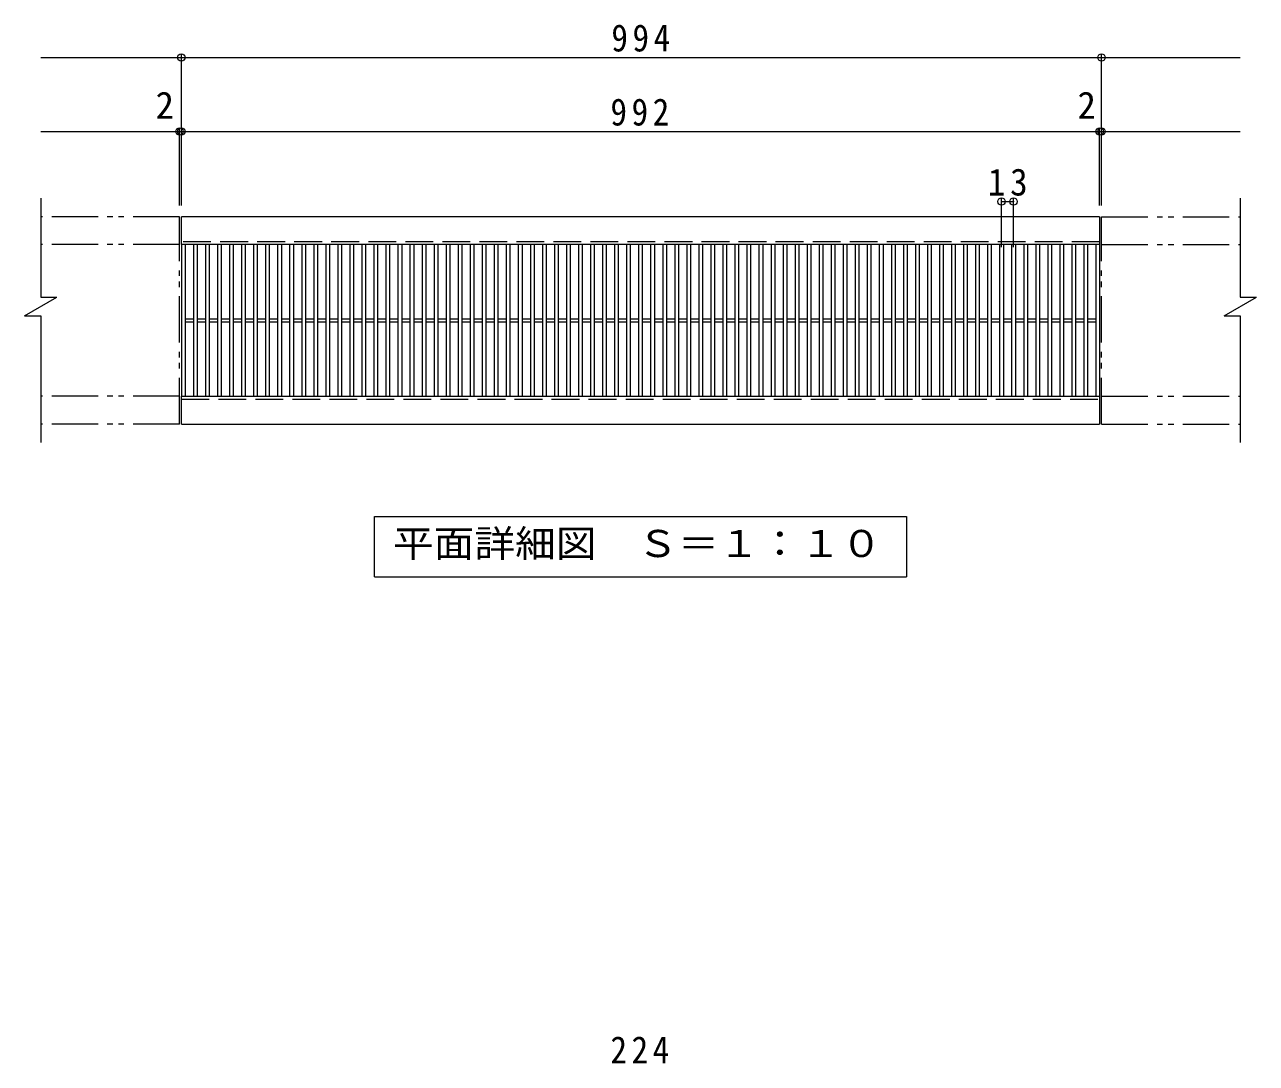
# Model space of a CAD drawing. Units: millimetres at full size, sheet at 1:10; details may follow other scales. Extents: x -1421 to 1867, y -1362 to 1310.
# Drawn here: x -1421 to -90, y 188 to 1310 of the extents above; entities that cross this region are included whole.
import ezdxf
from ezdxf.enums import TextEntityAlignment as Align

# ---------------------------------------------------------------- set-up
doc = ezdxf.new("R2010")
doc.units = ezdxf.units.MM
doc.header["$LTSCALE"] = 10
doc.header["$PDMODE"] = 32
doc.header["$PDSIZE"] = 8
doc.linetypes.add('DASHED3', pattern=[4, 3, -1])
doc.linetypes.add('DOUBLE_CHAIN1', pattern=[8.8, 5, -1, 0.6, -0.6, 0.6, -1])
for name, color, linetype, lineweight in [('A-6', 6, 'Continuous', 9), ('C-1', 2, 'Continuous', 9), ('C-2', 3, 'Continuous', 9), ('C-4', 7, 'Continuous', 9), ('C-5', 7, 'Continuous', 9)]:
    doc.layers.add(name, color=color, linetype=linetype, lineweight=lineweight)
doc.styles.add('ＭＳ ゴシック', font='')
doc.styles.get('ＭＳ ゴシック').set_extended_font_data('MS Gothic')

msp = doc.modelspace()

# ---------------------------------------------------------------- linework, layer by layer
at = {"layer": 'C-1', "linetype": 'DOUBLE_CHAIN1'}
for p, q in [((-1253.67, 1102.51), (-1403.67, 1102.51)), ((-1253.67, 878.51), (-1253.67, 1102.51)), ((-257.67, 1102.51), (-107.67, 1102.51)), ((-257.67, 878.51), (-257.67, 1102.51)), ((-1253.67, 1072.51), (-1403.67, 1072.51)), ((-257.67, 1072.51), (-107.67, 1072.51)), ((-1253.67, 908.51), (-1403.67, 908.51)), ((-257.67, 908.51), (-107.67, 908.51)), ((-1253.67, 878.51), (-1403.67, 878.51)), ((-257.67, 878.51), (-107.67, 878.51))]:
    msp.add_line(p, q, dxfattribs=at)
at = {"layer": 'C-1'}
for p, q in [((-259.67, 1102.51), (-1251.67, 1102.51)), ((-1251.67, 1072.51), (-1251.67, 1102.51)), ((-259.67, 1102.51), (-259.67, 1072.51)), ((-259.67, 1072.51), (-1251.67, 1072.51)), ((-1420.99, 995.51), (-1386.35, 1015.51)), ((-124.99, 995.51), (-90.35, 1015.51)), ((-1251.67, 908.51), (-259.67, 908.51)), ((-1251.67, 878.51), (-1251.67, 908.51)), ((-259.67, 908.51), (-259.67, 878.51)), ((-1251.67, 878.51), (-259.67, 878.51))]:
    msp.add_line(p, q, dxfattribs=at)
at = {"layer": 'C-1', "linetype": 'DASHED3'}
for p, q in [((-259.67, 1075.51), (-1251.67, 1075.51)), ((-1251.67, 905.51), (-259.67, 905.51))]:
    msp.add_line(p, q, dxfattribs=at)
at = {"layer": 'C-1'}
for points in [[(-1403.67, 1122.51), (-1403.67, 1015.51), (-1386.35, 1015.51)], [(-107.67, 1122.51), (-107.67, 1015.51), (-90.35, 1015.51)], [(-1420.99, 995.51), (-1403.67, 995.51), (-1403.67, 858.51)], [(-124.99, 995.51), (-107.67, 995.51), (-107.67, 858.51)]]:
    msp.add_lwpolyline(points, dxfattribs=at)
at = {"layer": 'C-2'}
for p, q in [((-1251.67, 1072.51), (-1251.67, 908.51)), ((-1247.67, 1072.51), (-1247.67, 908.51)), ((-1238.67, 1072.51), (-1238.67, 908.51)), ((-1234.67, 1072.51), (-1234.67, 908.51)), ((-1225.67, 1072.51), (-1225.67, 908.51)), ((-1221.67, 1072.51), (-1221.67, 908.51)), ((-1212.67, 1072.51), (-1212.67, 908.51)), ((-1208.67, 1072.51), (-1208.67, 908.51)), ((-1199.67, 1072.51), (-1199.67, 908.51)), ((-1195.67, 1072.51), (-1195.67, 908.51)), ((-1186.67, 1072.51), (-1186.67, 908.51)), ((-1182.67, 1072.51), (-1182.67, 908.51)), ((-1173.67, 1072.51), (-1173.67, 908.51)), ((-1169.67, 1072.51), (-1169.67, 908.51)), ((-1160.67, 1072.51), (-1160.67, 908.51)), ((-1156.67, 1072.51), (-1156.67, 908.51)), ((-1147.67, 1072.51), (-1147.67, 908.51)), ((-1143.67, 1072.51), (-1143.67, 908.51)), ((-1134.68, 1072.51), (-1134.68, 908.51)), ((-1130.68, 1072.51), (-1130.68, 908.51)), ((-1121.68, 1072.51), (-1121.68, 908.51)), ((-1117.68, 1072.51), (-1117.68, 908.51)), ((-1108.68, 1072.51), (-1108.68, 908.51)), ((-1104.68, 1072.51), (-1104.68, 908.51)), ((-1095.68, 1072.51), (-1095.68, 908.51)), ((-1091.68, 1072.51), (-1091.68, 908.51)), ((-1082.68, 1072.51), (-1082.68, 908.51)), ((-1078.68, 1072.51), (-1078.68, 908.51)), ((-1069.68, 1072.51), (-1069.68, 908.51)), ((-1065.68, 1072.51), (-1065.68, 908.51)), ((-1056.68, 1072.51), (-1056.68, 908.51)), ((-1052.68, 1072.51), (-1052.68, 908.51)), ((-1043.68, 1072.51), (-1043.68, 908.51)), ((-1039.68, 1072.51), (-1039.68, 908.51)), ((-1030.68, 1072.51), (-1030.68, 908.51)), ((-1026.68, 1072.51), (-1026.68, 908.51)), ((-1017.68, 1072.51), (-1017.68, 908.51)), ((-1013.68, 1072.51), (-1013.68, 908.51)), ((-1004.68, 1072.51), (-1004.68, 908.51)), ((-1000.68, 1072.51), (-1000.68, 908.51)), ((-991.68, 1072.51), (-991.68, 908.51)), ((-987.68, 1072.51), (-987.68, 908.51)), ((-978.68, 1072.51), (-978.68, 908.51)), ((-974.68, 1072.51), (-974.68, 908.51)), ((-965.68, 1072.51), (-965.68, 908.51)), ((-961.68, 1072.51), (-961.68, 908.51)), ((-952.68, 1072.51), (-952.68, 908.51)), ((-948.68, 1072.51), (-948.68, 908.51)), ((-939.68, 1072.51), (-939.68, 908.51)), ((-935.68, 1072.51), (-935.68, 908.51)), ((-926.68, 1072.51), (-926.68, 908.51)), ((-922.68, 1072.51), (-922.68, 908.51)), ((-913.68, 1072.51), (-913.68, 908.51)), ((-909.68, 1072.51), (-909.68, 908.51)), ((-900.68, 1072.51), (-900.68, 908.51)), ((-896.68, 1072.51), (-896.68, 908.51)), ((-887.68, 1072.51), (-887.68, 908.51)), ((-883.68, 1072.51), (-883.68, 908.51)), ((-874.68, 1072.51), (-874.68, 908.51)), ((-870.68, 1072.51), (-870.68, 908.51)), ((-861.68, 1072.51), (-861.68, 908.51)), ((-857.68, 1072.51), (-857.68, 908.51)), ((-848.68, 1072.51), (-848.68, 908.51)), ((-844.68, 1072.51), (-844.68, 908.51)), ((-835.68, 1072.51), (-835.68, 908.51)), ((-831.68, 1072.51), (-831.68, 908.51)), ((-822.68, 1072.51), (-822.68, 908.51)), ((-818.68, 1072.51), (-818.68, 908.51)), ((-809.68, 1072.51), (-809.68, 908.51)), ((-805.68, 1072.51), (-805.68, 908.51)), ((-796.69, 1072.51), (-796.69, 908.51)), ((-792.69, 1072.51), (-792.69, 908.51)), ((-783.69, 1072.51), (-783.69, 908.51)), ((-779.69, 1072.51), (-779.69, 908.51)), ((-770.69, 1072.51), (-770.69, 908.51)), ((-766.69, 1072.51), (-766.69, 908.51)), ((-757.69, 1072.51), (-757.69, 908.51)), ((-753.69, 1072.51), (-753.69, 908.51)), ((-744.69, 1072.51), (-744.69, 908.51)), ((-740.69, 1072.51), (-740.69, 908.51)), ((-731.69, 1072.51), (-731.69, 908.51)), ((-727.69, 1072.51), (-727.69, 908.51)), ((-718.69, 1072.51), (-718.69, 908.51)), ((-714.69, 1072.51), (-714.69, 908.51)), ((-705.69, 1072.51), (-705.69, 908.51)), ((-701.69, 1072.51), (-701.69, 908.51)), ((-692.69, 1072.51), (-692.69, 908.51)), ((-688.69, 1072.51), (-688.69, 908.51)), ((-679.69, 1072.51), (-679.69, 908.51)), ((-675.69, 1072.51), (-675.69, 908.51)), ((-666.69, 1072.51), (-666.69, 908.51)), ((-662.69, 1072.51), (-662.69, 908.51)), ((-653.69, 1072.51), (-653.69, 908.51)), ((-649.69, 1072.51), (-649.69, 908.51)), ((-640.69, 1072.51), (-640.69, 908.51)), ((-636.69, 1072.51), (-636.69, 908.51)), ((-627.69, 1072.51), (-627.69, 908.51)), ((-623.69, 1072.51), (-623.69, 908.51)), ((-614.69, 1072.51), (-614.69, 908.51)), ((-610.69, 1072.51), (-610.69, 908.51)), ((-601.69, 1072.51), (-601.69, 908.51)), ((-597.69, 1072.51), (-597.69, 908.51)), ((-588.69, 1072.51), (-588.69, 908.51)), ((-584.69, 1072.51), (-584.69, 908.51)), ((-575.69, 1072.51), (-575.69, 908.51)), ((-571.69, 1072.51), (-571.69, 908.51)), ((-562.69, 1072.51), (-562.69, 908.51)), ((-558.69, 1072.51), (-558.69, 908.51)), ((-549.69, 1072.51), (-549.69, 908.51)), ((-545.69, 1072.51), (-545.69, 908.51)), ((-536.69, 1072.51), (-536.69, 908.51)), ((-532.69, 1072.51), (-532.69, 908.51)), ((-523.69, 1072.51), (-523.69, 908.51)), ((-519.69, 1072.51), (-519.69, 908.51)), ((-510.69, 1072.51), (-510.69, 908.51)), ((-506.69, 1072.51), (-506.69, 908.51)), ((-497.69, 1072.51), (-497.69, 908.51)), ((-493.69, 1072.51), (-493.69, 908.51)), ((-484.69, 1072.51), (-484.69, 908.51)), ((-480.69, 1072.51), (-480.69, 908.51)), ((-471.69, 1072.51), (-471.69, 908.51)), ((-467.69, 1072.51), (-467.69, 908.51)), ((-458.69, 1072.51), (-458.69, 908.51)), ((-454.7, 1072.51), (-454.7, 908.51)), ((-445.7, 1072.51), (-445.7, 908.51)), ((-441.7, 1072.51), (-441.7, 908.51)), ((-432.7, 1072.51), (-432.7, 908.51)), ((-428.7, 1072.51), (-428.7, 908.51)), ((-419.7, 1072.51), (-419.7, 908.51)), ((-415.7, 1072.51), (-415.7, 908.51)), ((-406.7, 1072.51), (-406.7, 908.51)), ((-402.7, 1072.51), (-402.7, 908.51)), ((-393.7, 1072.51), (-393.7, 908.51)), ((-389.7, 1072.51), (-389.7, 908.51)), ((-380.7, 1072.51), (-380.7, 908.51)), ((-376.7, 1072.51), (-376.7, 908.51)), ((-367.7, 1072.51), (-367.7, 908.51)), ((-363.7, 1072.51), (-363.7, 908.51)), ((-354.7, 1072.51), (-354.7, 908.51)), ((-350.7, 1072.51), (-350.7, 908.51)), ((-341.7, 1072.51), (-341.7, 908.51)), ((-337.7, 1072.51), (-337.7, 908.51)), ((-328.7, 1072.51), (-328.7, 908.51)), ((-324.7, 1072.51), (-324.7, 908.51)), ((-315.7, 1072.51), (-315.7, 908.51)), ((-311.7, 1072.51), (-311.7, 908.51)), ((-302.7, 1072.51), (-302.7, 908.51)), ((-298.7, 1072.51), (-298.7, 908.51)), ((-289.7, 1072.51), (-289.7, 908.51)), ((-285.7, 1072.51), (-285.7, 908.51)), ((-276.7, 1072.51), (-276.7, 908.51)), ((-272.7, 1072.51), (-272.7, 908.51)), ((-263.67, 1072.51), (-263.67, 908.51)), ((-259.67, 1072.51), (-259.67, 908.51)), ((-1247.67, 992.01), (-1238.67, 992.01)), ((-1247.67, 989.01), (-1238.67, 989.01)), ((-1234.67, 992.01), (-1225.67, 992.01)), ((-1234.67, 989.01), (-1225.67, 989.01)), ((-1221.67, 992.01), (-1212.67, 992.01)), ((-1221.67, 989.01), (-1212.67, 989.01)), ((-1208.67, 992.01), (-1199.67, 992.01)), ((-1208.67, 989.01), (-1199.67, 989.01)), ((-1195.67, 992.01), (-1186.67, 992.01)), ((-1195.67, 989.01), (-1186.67, 989.01)), ((-1182.67, 992.01), (-1173.67, 992.01)), ((-1182.67, 989.01), (-1173.67, 989.01)), ((-1169.67, 992.01), (-1160.67, 992.01)), ((-1169.67, 989.01), (-1160.67, 989.01)), ((-1156.67, 992.01), (-1147.67, 992.01)), ((-1156.67, 989.01), (-1147.67, 989.01)), ((-1143.67, 992.01), (-1134.68, 992.01)), ((-1143.67, 989.01), (-1134.68, 989.01)), ((-1130.68, 992.01), (-1121.68, 992.01)), ((-1130.68, 989.01), (-1121.68, 989.01)), ((-1117.68, 992.01), (-1108.68, 992.01)), ((-1117.68, 989.01), (-1108.68, 989.01)), ((-1104.68, 992.01), (-1095.68, 992.01)), ((-1104.68, 989.01), (-1095.68, 989.01)), ((-1091.68, 992.01), (-1082.68, 992.01)), ((-1091.68, 989.01), (-1082.68, 989.01)), ((-1078.68, 992.01), (-1069.68, 992.01)), ((-1078.68, 989.01), (-1069.68, 989.01)), ((-1065.68, 992.01), (-1056.68, 992.01)), ((-1065.68, 989.01), (-1056.68, 989.01)), ((-1052.68, 992.01), (-1043.68, 992.01)), ((-1052.68, 989.01), (-1043.68, 989.01)), ((-1039.68, 992.01), (-1030.68, 992.01)), ((-1039.68, 989.01), (-1030.68, 989.01)), ((-1026.68, 992.01), (-1017.68, 992.01)), ((-1026.68, 989.01), (-1017.68, 989.01)), ((-1013.68, 992.01), (-1004.68, 992.01)), ((-1013.68, 989.01), (-1004.68, 989.01)), ((-1000.68, 992.01), (-991.68, 992.01)), ((-1000.68, 989.01), (-991.68, 989.01)), ((-987.68, 992.01), (-978.68, 992.01)), ((-987.68, 989.01), (-978.68, 989.01)), ((-974.68, 992.01), (-965.68, 992.01)), ((-974.68, 989.01), (-965.68, 989.01)), ((-961.68, 992.01), (-952.68, 992.01)), ((-961.68, 989.01), (-952.68, 989.01)), ((-948.68, 992.01), (-939.68, 992.01)), ((-948.68, 989.01), (-939.68, 989.01)), ((-935.68, 992.01), (-926.68, 992.01)), ((-935.68, 989.01), (-926.68, 989.01)), ((-922.68, 992.01), (-913.68, 992.01)), ((-922.68, 989.01), (-913.68, 989.01)), ((-909.68, 992.01), (-900.68, 992.01)), ((-909.68, 989.01), (-900.68, 989.01)), ((-896.68, 992.01), (-887.68, 992.01)), ((-896.68, 989.01), (-887.68, 989.01)), ((-883.68, 992.01), (-874.68, 992.01)), ((-883.68, 989.01), (-874.68, 989.01)), ((-870.68, 992.01), (-861.68, 992.01)), ((-870.68, 989.01), (-861.68, 989.01)), ((-857.68, 992.01), (-848.68, 992.01)), ((-857.68, 989.01), (-848.68, 989.01)), ((-844.68, 992.01), (-835.68, 992.01)), ((-844.68, 989.01), (-835.68, 989.01)), ((-831.68, 992.01), (-822.68, 992.01)), ((-831.68, 989.01), (-822.68, 989.01)), ((-818.68, 992.01), (-809.68, 992.01)), ((-818.68, 989.01), (-809.68, 989.01)), ((-805.68, 992.01), (-796.69, 992.01)), ((-805.68, 989.01), (-796.69, 989.01)), ((-792.69, 992.01), (-783.69, 992.01)), ((-792.69, 989.01), (-783.69, 989.01)), ((-779.69, 992.01), (-770.69, 992.01)), ((-779.69, 989.01), (-770.69, 989.01)), ((-766.69, 992.01), (-757.69, 992.01)), ((-766.69, 989.01), (-757.69, 989.01)), ((-753.69, 992.01), (-744.69, 992.01)), ((-753.69, 989.01), (-744.69, 989.01)), ((-740.69, 992.01), (-731.69, 992.01)), ((-740.69, 989.01), (-731.69, 989.01)), ((-727.69, 992.01), (-718.69, 992.01)), ((-727.69, 989.01), (-718.69, 989.01)), ((-714.69, 992.01), (-705.69, 992.01)), ((-714.69, 989.01), (-705.69, 989.01)), ((-701.69, 992.01), (-692.69, 992.01)), ((-701.69, 989.01), (-692.69, 989.01)), ((-688.69, 992.01), (-679.69, 992.01)), ((-688.69, 989.01), (-679.69, 989.01)), ((-675.69, 992.01), (-666.69, 992.01)), ((-675.69, 989.01), (-666.69, 989.01)), ((-662.69, 992.01), (-653.69, 992.01)), ((-662.69, 989.01), (-653.69, 989.01)), ((-649.69, 992.01), (-640.69, 992.01)), ((-649.69, 989.01), (-640.69, 989.01)), ((-636.69, 992.01), (-627.69, 992.01)), ((-636.69, 989.01), (-627.69, 989.01)), ((-623.69, 992.01), (-614.69, 992.01)), ((-623.69, 989.01), (-614.69, 989.01)), ((-610.69, 992.01), (-601.69, 992.01)), ((-610.69, 989.01), (-601.69, 989.01)), ((-597.69, 992.01), (-588.69, 992.01)), ((-597.69, 989.01), (-588.69, 989.01)), ((-584.69, 992.01), (-575.69, 992.01)), ((-584.69, 989.01), (-575.69, 989.01)), ((-571.69, 992.01), (-562.69, 992.01)), ((-571.69, 989.01), (-562.69, 989.01)), ((-558.69, 992.01), (-549.69, 992.01)), ((-558.69, 989.01), (-549.69, 989.01)), ((-545.69, 992.01), (-536.69, 992.01)), ((-545.69, 989.01), (-536.69, 989.01)), ((-532.69, 992.01), (-523.69, 992.01)), ((-532.69, 989.01), (-523.69, 989.01)), ((-519.69, 992.01), (-510.69, 992.01)), ((-519.69, 989.01), (-510.69, 989.01)), ((-506.69, 992.01), (-497.69, 992.01)), ((-506.69, 989.01), (-497.69, 989.01)), ((-493.69, 992.01), (-484.69, 992.01)), ((-493.69, 989.01), (-484.69, 989.01)), ((-480.69, 992.01), (-471.69, 992.01)), ((-480.69, 989.01), (-471.69, 989.01)), ((-467.69, 992.01), (-458.69, 992.01)), ((-467.69, 989.01), (-458.69, 989.01)), ((-454.7, 992.01), (-445.7, 992.01)), ((-454.7, 989.01), (-445.7, 989.01)), ((-441.7, 992.01), (-432.7, 992.01)), ((-441.7, 989.01), (-432.7, 989.01)), ((-428.7, 992.01), (-419.7, 992.01)), ((-428.7, 989.01), (-419.7, 989.01)), ((-415.7, 992.01), (-406.7, 992.01)), ((-415.7, 989.01), (-406.7, 989.01)), ((-402.7, 992.01), (-393.7, 992.01)), ((-402.7, 989.01), (-393.7, 989.01)), ((-389.7, 992.01), (-380.7, 992.01)), ((-389.7, 989.01), (-380.7, 989.01)), ((-376.7, 992.01), (-367.7, 992.01)), ((-376.7, 989.01), (-367.7, 989.01)), ((-363.7, 992.01), (-354.7, 992.01)), ((-363.7, 989.01), (-354.7, 989.01)), ((-350.7, 992.01), (-341.7, 992.01)), ((-350.7, 989.01), (-341.7, 989.01)), ((-337.7, 992.01), (-328.7, 992.01)), ((-337.7, 989.01), (-328.7, 989.01)), ((-324.7, 992.01), (-315.7, 992.01)), ((-324.7, 989.01), (-315.7, 989.01)), ((-311.7, 992.01), (-302.7, 992.01)), ((-311.7, 989.01), (-302.7, 989.01)), ((-298.7, 992.01), (-289.7, 992.01)), ((-298.7, 989.01), (-289.7, 989.01)), ((-285.7, 992.01), (-276.7, 992.01)), ((-285.7, 989.01), (-276.7, 989.01)), ((-272.67, 992.01), (-263.67, 992.01)), ((-272.67, 989.01), (-263.67, 989.01))]:
    msp.add_line(p, q, dxfattribs=at)
at = {"layer": 'C-4'}
for p, q in [((-1251.67, 1114.51), (-1251.67, 1277.51)), ((-257.67, 1114.51), (-257.67, 1277.51)), ((-1403.67, 1274.51), (-107.67, 1274.51)), ((-1403.67, 1194.51), (-107.67, 1194.51)), ((-1253.67, 1114.51), (-1253.67, 1197.51)), ((-259.67, 1114.51), (-259.67, 1197.51)), ((-365.7, 1069.42), (-365.7, 1121.82)), ((-365.7, 1118.82), (-352.7, 1118.82)), ((-352.7, 1069.42), (-352.7, 1121.82))]:
    msp.add_line(p, q, dxfattribs=at)
for p in [(-1251.67, 1274.51), (-257.67, 1274.51), (-1253.67, 1194.51), (-1251.67, 1194.51), (-259.67, 1194.51), (-257.67, 1194.51), (-365.7, 1118.82), (-352.7, 1118.82)]:
    msp.add_point(p, dxfattribs=at)
at = {"layer": 'C-5'}
msp.add_line((-1043.17, 713.51), (-468.17, 713.51), dxfattribs=at)
msp.add_lwpolyline([(-1043.17, 713.51), (-1043.17, 778.51), (-468.17, 778.51), (-468.17, 713.51)], dxfattribs=at)

# ---------------------------------------------------------------- texts
at = {"layer": 'A-6', "color": 2, "insert": (-788.17, 187.88), "char_height": 29.33, "attachment_point": 7, "style": 'ＭＳ ゴシック'}
msp.add_mtext('\\T1.27;\\W0.9;224', dxfattribs=at)
at = {"layer": 'C-4', "color": 2, "style": 'ＭＳ ゴシック'}
for p in [(-1279.63, 1199.51), (-283.63, 1199.51)]:
    msp.add_text('2', height=29.33, dxfattribs=at).set_placement(p, align=Align.BOTTOM_LEFT)
at = {"layer": 'C-4', "color": 2, "char_height": 29.33, "attachment_point": 7, "style": 'ＭＳ ゴシック'}
for s, insert in [('\\T1.27;\\W0.9;994', (-787.17, 1280.51)), ('\\T1.27;\\W0.9;992', (-788.17, 1200.51)), ('\\T1.27;\\W0.95;13', (-380.45, 1124.82))]:
    msp.add_mtext(s, dxfattribs=dict(at, insert=insert))
at = {"layer": 'C-5', "color": 2, "style": 'ＭＳ ゴシック', "width": 1.1}
msp.add_text('平面詳細図\u3000Ｓ＝１：１０', height=29.33, dxfattribs=at).set_placement((-1023.17, 726.01), align=Align.BOTTOM_LEFT)

doc.saveas('drawing.dxf')
